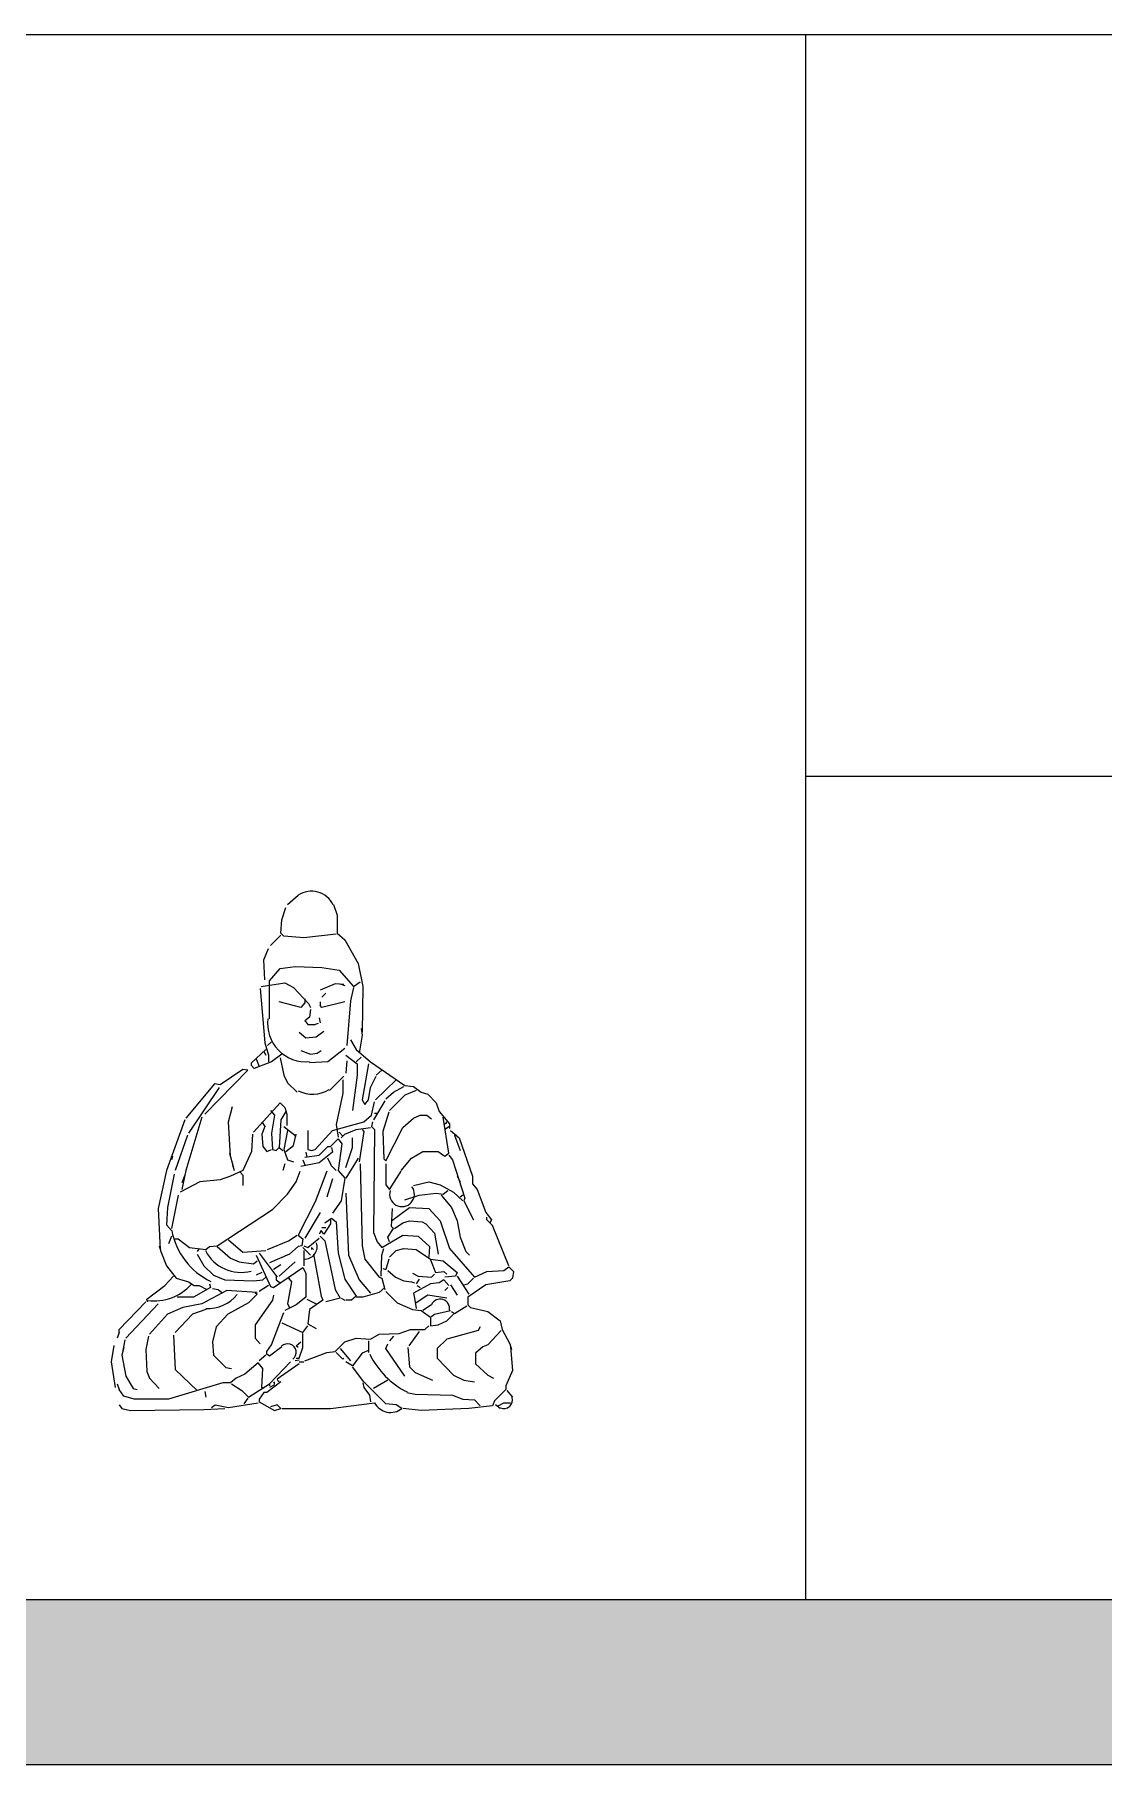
# Model space of a CAD drawing. Header units: millimetres. Extents: x -1413 to 9193, y 11663 to 17984.
# Drawn here: x 2965 to 4304, y 11663 to 13831 of the extents above; entities that cross this region are included whole.
import ezdxf

# ---------------------------------------------------------------- set-up
doc = ezdxf.new("R2010")
doc.units = ezdxf.units.MM
doc.layers.add('www.cad-blocks.net', color=7, linetype='Continuous')

# ---------------------------------------------------------------- blocks, each defined once
blk = doc.blocks.new('A$C12156515')
for p, q in [((213.7, 616.9), (218.5, 632.5)), ((220.9, 636.1), (234, 648)), ((278.2, 636.1), (283, 622.9)), ((212.5, 600.2), (213.7, 616.9)), ((283, 622.9), (283, 600.2)), ((212.5, 597.8), (199.4, 584.7)), ((216.1, 596.6), (212.5, 600.2)), ((241.2, 594.3), (216.1, 596.6)), ((281.8, 599), (241.2, 594.3)), ((283, 600.2), (292.6, 591.9)), ((292.6, 591.9), (309.3, 562)), ((191.1, 566.8), (197, 581.1)), ((192.2, 541.7), (191.1, 566.8)), ((198.2, 540.5), (211.4, 556)), ((211.4, 556), (230.5, 558.4)), ((230.5, 558.4), (263.9, 557.2)), ((263.9, 557.2), (285.4, 553.7)), ((285.4, 553.7), (303.3, 533.3)), ((309.3, 562), (315.3, 533.3)), ((186.3, 531), (192.2, 462.9)), ((187.5, 533.3), (217.3, 538.1)), ((198.2, 492.7), (198.2, 540.5)), ((217.3, 538.1), (228.1, 532.2)), ((228.1, 532.2), (247.2, 511.9)), ((280.6, 536.9), (261.5, 528.6)), ((268.7, 525), (263.9, 520.2)), ((291.4, 535.7), (280.6, 536.9)), ((286.6, 536.9), (292.6, 534.5)), ((303.3, 532.2), (299.7, 515.4)), ((303.3, 533.3), (311.7, 539.3)), ((315.3, 533.3), (314.1, 476)), ((237.6, 507.1), (210.2, 514.2)), ((242.4, 513), (237.6, 507.1)), ((242.4, 517.8), (242.4, 513)), ((247.2, 511.9), (249.6, 507.1)), ((249.6, 504.7), (248.4, 495.1)), ((261.5, 514.2), (261.5, 509.5)), ((263.9, 507.1), (261.5, 509.5)), ((292.6, 514.2), (263.9, 507.1)), ((299.7, 515.4), (295, 459.3)), ((248.4, 495.1), (242.4, 490.4)), ((242.4, 490.4), (243.6, 489.2)), ((243.6, 489.2), (246, 485.6)), ((246, 485.6), (255.5, 485.6)), ((259.1, 486.8), (255.5, 485.6)), ((256.7, 470.1), (266.3, 477.2)), ((260.3, 493.9), (261.5, 488)), ((312.9, 480.8), (314.1, 472.4)), ((192.2, 462.9), (197, 447.4)), ((200.6, 464.1), (195.8, 459.3)), ((235.2, 476), (243.6, 468.9)), ((243.6, 468.9), (256.7, 470.1)), ((292.6, 455.7), (271.1, 439)), ((299.7, 466.5), (306.9, 454.5)), ((314.1, 472.4), (310.5, 449.8)), ((175.5, 437.8), (193.4, 454.5)), ((175.5, 434.2), (175.5, 437.8)), ((179.1, 430.6), (175.5, 434.2)), ((200.6, 439), (179.1, 430.6)), ((181.5, 442.6), (185.1, 433)), ((191.1, 452.1), (193.4, 447.4)), ((197, 447.4), (197, 439)), ((213.7, 448.6), (200.6, 439)), ((211.4, 443.8), (216.1, 422.3)), ((237.6, 453.3), (249.6, 448.6)), ((271.1, 439), (248.4, 437.8)), ((249.6, 448.6), (257.9, 449.8)), ((257.9, 449.8), (262.7, 453.3)), ((293.8, 447.4), (308.1, 436.6)), ((295, 440.2), (293.8, 424.7)), ((306.9, 454.5), (324.8, 439)), ((312.9, 445), (306.9, 439)), ((308.1, 436.6), (308.1, 422.3)), ((322.4, 436.6), (314.1, 391.2)), ((324.8, 439), (367.8, 409.1)), ((117, 373.3), (170.8, 428.3)), ((164.8, 429.5), (136.1, 410.3)), ((170.8, 428.3), (164.8, 429.5)), ((216.1, 422.3), (220.9, 412.7)), ((220.9, 412.7), (232.9, 400.8)), ((273.5, 403.2), (291.4, 421.1)), ((290.2, 416.3), (290.2, 399.6)), ((308.1, 422.3), (302.1, 378.1)), ((324.8, 406.8), (332, 421.1)), ((357.1, 416.3), (330.8, 391.2)), ((339.1, 428.3), (332, 422.3)), ((129, 411.5), (93.1, 368.5)), ((134.9, 406.8), (96.7, 349.4)), ((136.1, 410.3), (129, 411.5)), ((290.2, 399.6), (281.8, 360.2)), ((314.1, 391.2), (317.6, 385.3)), ((317.6, 385.3), (322.4, 391.2)), ((322.4, 391.2), (324.8, 406.8)), ((343.9, 392.4), (353.5, 400.8)), ((367.8, 397.2), (348.7, 378.1)), ((353.5, 400.8), (366.6, 408)), ((367.8, 409.1), (378.5, 408)), ((382.1, 403.2), (367.8, 397.2)), ((378.5, 408), (388.1, 400.8)), ((388.1, 400.8), (396.5, 398.4)), ((396.5, 398.4), (407.2, 387.7)), ((113.4, 369.7), (93.1, 302.9)), ((146.9, 363.8), (151.6, 382.9)), ((177.9, 350.6), (211.4, 387.7)), ((199.4, 378.1), (204.2, 372.1)), ((204.2, 372.1), (200.6, 349.4)), ((211.4, 387.7), (217.3, 381.7)), ((218.5, 376.9), (212.5, 366.2)), ((217.3, 381.7), (219.7, 373.3)), ((219.7, 373.3), (219.7, 359)), ((316.4, 363.8), (326, 372.1)), ((326, 372.1), (329.6, 388.8)), ((342.7, 390), (328.4, 366.2)), ((329.6, 374.5), (333.2, 374.5)), ((347.5, 375.7), (340.3, 351.8)), ((378.5, 368.5), (386.9, 372.1)), ((386.9, 372.1), (395.3, 372.1)), ((395.3, 372.1), (401.2, 367.4)), ((407.2, 387.7), (410.8, 376.9)), ((410.8, 376.9), (423.9, 361.4)), ((422.7, 324.4), (415.6, 369.7)), ((91.9, 366.2), (69.2, 302.9)), ((95.5, 347), (80, 302.9)), ((149.3, 320.8), (146.9, 363.8)), ((176.7, 348.2), (175.5, 326.7)), ((188.7, 363.8), (192.2, 357.8)), ((192.2, 357.8), (188.7, 348.2)), ((188.7, 348.2), (189.9, 332.7)), ((200.6, 349.4), (201.8, 329.1)), ((212.5, 366.2), (210.2, 331.5)), ((216.1, 357.8), (231.7, 345.9)), ((220.9, 353), (216.1, 329.1)), ((228.1, 333.9), (231.7, 348.2)), ((246, 353), (246, 329.1)), ((255.5, 329.1), (277, 353)), ((277, 353), (316.4, 363.8)), ((281.8, 360.2), (284.2, 344.7)), ((285.4, 350.6), (290.2, 345.9)), ((287.8, 343.5), (292.6, 348.2)), ((292.6, 348.2), (306.9, 354.2)), ((306.9, 354.2), (324.8, 356.6)), ((316.4, 351.8), (310.5, 313.6)), ((314.1, 354.2), (316.4, 351.8)), ((327.2, 363.8), (326, 357.8)), ((326, 357.8), (329.6, 354.2)), ((329.6, 354.2), (328.4, 225.2)), ((340.3, 351.8), (341.5, 317.2)), ((343.9, 314.8), (365.4, 356.6)), ((365.4, 356.6), (378.5, 368.5)), ((418, 361.4), (420.3, 362.6)), ((423.9, 357.8), (418, 354.2)), ((420.3, 362.6), (419.2, 363.8)), ((423.9, 361.4), (423.9, 355.4)), ((425.1, 353), (435.9, 343.5)), ((432.3, 347), (429.9, 347)), ((429.9, 347), (437.1, 327.9)), ((175.5, 326.7), (164.8, 302.9)), ((189.9, 332.7), (194.6, 326.7)), ((194.6, 326.7), (200.6, 329.1)), ((201.8, 329.1), (206.6, 327.9)), ((206.6, 327.9), (210.2, 331.5)), ((210.2, 331.5), (214.9, 327.9)), ((216.1, 329.1), (220.9, 316)), ((218.5, 326.7), (228.1, 333.9)), ((243.6, 325.6), (244.8, 319.6)), ((246, 329.1), (250.8, 327.9)), ((250.8, 327.9), (255.5, 329.1)), ((260.3, 322), (271.1, 332.7)), ((277, 325.6), (260.3, 312.4)), ((271.1, 332.7), (274.6, 332.7)), ((274.6, 332.7), (284.2, 342.3)), ((275.8, 331.5), (277, 325.6)), ((284.2, 342.3), (289, 336.3)), ((289, 336.3), (284.2, 302.9)), ((293.8, 306.4), (302.1, 331.5)), ((302.1, 331.5), (302.1, 343.5)), ((376.2, 318.4), (390.5, 326.7)), ((390.5, 326.7), (409.6, 326.7)), ((409.6, 326.7), (418, 320.8)), ((435.9, 343.5), (452.6, 295.7)), ((76.4, 320.8), (75.2, 316)), ((148.1, 324.4), (152.8, 307.6)), ((151.6, 310), (154, 302.9)), ((217.3, 311.2), (214.9, 302.9)), ((220.9, 316), (228.1, 313.6)), ((260.3, 312.4), (237.6, 307.6)), ((240, 316), (242.4, 310)), ((242.4, 319.6), (260.3, 322)), ((275.8, 308.8), (271.1, 318.4)), ((281.8, 302.9), (275.8, 308.8)), ((309.3, 318.4), (293.8, 293.3)), ((311.7, 311.2), (314.1, 208.5)), ((341.5, 317.2), (343.9, 314.8)), ((343.9, 311.2), (343.9, 284.9)), ((363, 302.9), (376.2, 318.4)), ((418, 320.8), (422.7, 324.4)), ((422.7, 322), (427.5, 316)), ((427.5, 316), (443, 268.2)), ((69.2, 302.9), (58.5, 255.1)), ((78.8, 298.1), (70.4, 256.3)), ((111, 288.5), (86, 275.4)), ((93.1, 302.9), (88.3, 279)), ((91.9, 296.9), (88.3, 287.3)), ((136.1, 290.9), (111, 288.5)), ((149.3, 295.7), (136.1, 290.9)), ((164.8, 302.9), (149.3, 295.7)), ((161.2, 300.5), (164.8, 296.9)), ((164.8, 296.9), (164.8, 283.8)), ((220.9, 273), (231.7, 288.5)), ((231.7, 288.5), (236.4, 301.7)), ((269.9, 301.7), (255.5, 263.5)), ((277, 292.1), (269.9, 269.4)), ((284.2, 302.9), (292.6, 293.3)), ((292.6, 293.3), (287.8, 264.6)), ((343.9, 284.9), (348.7, 279)), ((348.7, 279), (363, 301.7)), ((378.5, 283.8), (397.7, 288.5)), ((397.7, 288.5), (412, 284.9)), ((412, 284.9), (428.7, 275.4)), ((433.5, 295.7), (437.1, 288.5)), ((452.6, 295.7), (452.6, 286.1)), ((452.6, 286.1), (458.6, 279)), ((83.6, 271.8), (75.2, 230)), ((201.8, 253.9), (220.9, 273)), ((255.5, 263.5), (234, 221.7)), ((287.8, 264.6), (277, 249.1)), ((293.8, 274.2), (297.3, 196.6)), ((367.8, 265.8), (385.7, 271.8)), ((385.7, 271.8), (407.2, 274.2)), ((407.2, 274.2), (415.6, 273)), ((413.2, 271.8), (426.3, 256.3)), ((415.6, 273), (421.5, 277.8)), ((428.7, 275.4), (440.6, 264.6)), ((440.6, 271.8), (437.1, 269.4)), ((443, 268.2), (441.8, 264.6)), ((441.8, 264.6), (453.8, 240.8)), ((458.6, 279), (469.3, 250.3)), ((58.5, 255.1), (60.9, 203.7)), ((70.4, 256.3), (69.2, 234.8)), ((132.5, 208.5), (201.8, 253.9)), ((261.5, 250.3), (242.4, 218.1)), ((267.5, 237.2), (275.8, 243.1)), ((274.6, 240.8), (274.6, 236)), ((275.8, 243.1), (281.8, 238.4)), ((351.1, 239.6), (373.8, 256.3)), ((351.1, 232.4), (352.3, 255.1)), ((365.4, 237.2), (373.8, 239.6)), ((373.8, 256.3), (397.7, 255.1)), ((373.8, 239.6), (389.3, 238.4)), ((397.7, 255.1), (412, 239.6)), ((412, 239.6), (423.9, 204.9)), ((426.3, 256.3), (433.5, 239.6)), ((433.5, 239.6), (437.1, 219.3)), ((469.3, 250.3), (476.5, 240.8)), ((470.5, 240.8), (470.5, 244.3)), ((477.7, 233.6), (470.5, 240.8)), ((476.5, 240.8), (474.1, 237.2)), ((69.2, 234.8), (75.2, 227.6)), ((75.2, 220.5), (71.6, 210.9)), ((80, 216.9), (83.6, 216.9)), ((83.6, 216.9), (97.9, 206.1)), ((222.1, 214.5), (232.9, 221.7)), ((234, 221.7), (240, 216.9)), ((240, 216.9), (238.8, 208.5)), ((246, 206.1), (260.3, 218.1)), ((262.7, 227.6), (260.3, 222.8)), ((261.5, 220.5), (267.5, 214.5)), ((266.3, 222.8), (262.7, 227.6)), ((263.9, 231.2), (268.7, 231.2)), ((274.6, 236), (266.3, 222.8)), ((281.8, 238.4), (284.2, 199)), ((328.4, 225.2), (333.2, 213.3)), ((339.1, 206.1), (365.4, 221.7)), ((346.3, 219.3), (353.5, 230)), ((348.7, 213.3), (346.3, 219.3)), ((353.5, 230), (351.1, 232.4)), ((354.7, 230), (365.4, 237.2)), ((365.4, 221.7), (384.5, 220.5)), ((384.5, 220.5), (398.8, 207.3)), ((389.3, 238.4), (394.1, 236)), ((394.1, 236), (404.8, 224)), ((404.8, 224), (409.6, 197.8)), ((437.1, 219.3), (444.2, 201.4)), ((498, 183.4), (477.7, 233.6)), ((59.7, 208.5), (62.1, 201.4)), ((62.1, 201.4), (69.2, 183.4)), ((97.9, 206.1), (118.2, 203.7)), ((109.8, 204.9), (107.5, 201.4)), ((107.5, 197.8), (115.8, 183.4)), ((118.2, 203.7), (123, 207.3)), ((123, 207.3), (132.5, 208.5)), ((132.5, 207.3), (149.3, 193)), ((146.9, 215.7), (164.8, 200.2)), ((164.8, 200.2), (193.4, 202.5)), ((181.5, 196.6), (199.4, 157.2)), ((185.1, 199), (207.8, 169.1)), ((195.8, 203.7), (222.1, 214.5)), ((223.3, 197.8), (198.2, 187)), ((234, 207.3), (223.3, 197.8)), ((238.8, 208.5), (234, 207.3)), ((240, 206.1), (249.6, 196.6)), ((241.2, 208.5), (246, 206.1)), ((241.2, 202.5), (241.2, 183.4)), ((253.2, 203.7), (250.8, 206.1)), ((250.8, 206.1), (250.8, 203.7)), ((253.2, 197.8), (262.7, 145.2)), ((267.5, 214.5), (280.6, 153.6)), ((284.2, 199), (292.6, 166.7)), ((297.3, 196.6), (310.5, 165.5)), ((314.1, 208.5), (317.6, 191.8)), ((333.2, 213.3), (339.1, 206.1)), ((337.9, 170.3), (339.1, 196.6)), ((339.1, 196.6), (341.5, 204.9)), ((348.7, 194.2), (357.1, 202.5)), ((357.1, 202.5), (366.6, 204.9)), ((366.6, 204.9), (382.1, 203.7)), ((382.1, 203.7), (400, 191.8)), ((398.8, 207.3), (397.7, 194.2)), ((423.9, 204.9), (455, 169.1)), ((444.2, 201.4), (449, 196.6)), ((69.2, 183.4), (81.2, 167.9)), ((115.8, 183.4), (127.8, 171.5)), ((149.3, 193), (160, 188.2)), ((160, 188.2), (177.9, 185.8)), ((177.9, 185.8), (182.7, 189.4)), ((188.7, 175.1), (181.5, 171.5)), ((212.5, 184.6), (203, 178.7)), ((203, 156), (240, 181)), ((230.5, 188.2), (210.2, 170.3)), ((240, 181), (243.6, 173.9)), ((243.6, 173.9), (243.6, 144)), ((317.6, 191.8), (335.6, 169.1)), ((340.3, 179.9), (343.9, 178.7)), ((347.5, 191.8), (343.9, 178.7)), ((346.3, 177.5), (355.9, 169.1)), ((377.4, 173.9), (384.5, 170.3)), ((400, 191.8), (415.6, 189.4)), ((400, 190.6), (406, 175.1)), ((406, 175.1), (416.8, 176.3)), ((415.6, 189.4), (433.5, 175.1)), ((416.8, 176.3), (420.3, 172.7)), ((433.5, 175.1), (431.1, 170.3)), ((455, 169.1), (470.5, 176.3)), ((470.5, 176.3), (492, 177.5)), ((492, 177.5), (498, 182.2)), ((498, 182.2), (503.9, 176.3)), ((503.9, 176.3), (502.7, 167.9)), ((44.2, 141.6), (66.9, 158.4)), ((66.9, 158.4), (77.6, 170.3)), ((81.2, 167.9), (96.7, 163.1)), ((96.7, 163.1), (103.9, 158.4)), ((124.2, 156), (102.7, 144)), ((103.9, 158.4), (109.8, 158.4)), ((109.8, 158.4), (119.4, 153.6)), ((144.5, 152.4), (113.4, 135.7)), ((123, 160.7), (124.2, 156)), ((126.6, 154.8), (133.7, 153.6)), ((127.8, 171.5), (142.1, 165.5)), ((133.7, 153.6), (138.5, 150)), ((142.1, 165.5), (177.9, 164.3)), ((182.7, 150), (144.5, 152.4)), ((177.9, 164.3), (189.9, 165.5)), ((197, 158.4), (185.1, 151.2)), ((189.9, 165.5), (193.4, 169.1)), ((199.4, 157.2), (203, 156)), ((206.6, 171.5), (206.6, 165.5)), ((206.6, 165.5), (211.4, 161.9)), ((225.7, 163.1), (220.9, 135.7)), ((222.1, 167.9), (225.7, 163.1)), ((280.6, 153.6), (286.6, 142.8)), ((292.6, 166.7), (306.9, 145.2)), ((310.5, 165.5), (324.8, 148.8)), ((335.6, 169.1), (339.1, 167.9)), ((342.7, 156), (335.6, 150)), ((339.1, 167.9), (342.7, 153.6)), ((355.9, 169.1), (366.6, 164.3)), ((366.6, 164.3), (376.2, 163.1)), ((376.2, 163.1), (379.7, 161.9)), ((400, 160.7), (378.5, 148.8)), ((385.7, 166.7), (382.1, 160.7)), ((383.3, 158.4), (386.9, 156)), ((384.5, 170.3), (401.2, 169.1)), ((410.8, 161.9), (400, 160.7)), ((401.2, 169.1), (404.8, 172.7)), ((416.8, 165.5), (410.8, 161.9)), ((422.7, 158.4), (416.8, 165.5)), ((431.1, 170.3), (418, 169.1)), ((421.5, 156), (418, 152.4)), ((425.1, 159.6), (433.5, 146.4)), ((433.5, 170.3), (447.8, 147.6)), ((441.8, 159.6), (446.6, 160.7)), ((446.6, 160.7), (453.8, 167.9)), ((469.3, 159.6), (446.6, 144)), ((499.2, 164.3), (469.3, 159.6)), ((502.7, 167.9), (499.2, 164.3)), ((9.5, 103.4), (43, 138.1)), ((58.5, 135.7), (17.9, 92.7)), ((45.4, 138.1), (44.2, 141.6)), ((89.5, 130.9), (70.4, 122.5)), ((102.7, 144), (82.4, 144)), ((113.4, 135.7), (89.5, 130.9)), ((171.9, 136.9), (145.7, 122.5)), ((182.7, 147.6), (171.9, 136.9)), ((180.3, 150), (182.7, 147.6)), ((201.8, 140.4), (180.3, 109.4)), ((203, 146.4), (201.8, 140.4)), ((231.7, 134.5), (217.3, 127.3)), ((220.9, 135.7), (223.3, 130.9)), ((243.6, 144), (231.7, 134.5)), ((244.8, 141.6), (256.7, 135.7)), ((265.1, 140.4), (248.4, 128.5)), ((262.7, 145.2), (265.1, 140.4)), ((286.6, 142.8), (268.7, 138.1)), ((287.8, 142.8), (292.6, 140.4)), ((300.9, 140.4), (293.8, 140.4)), ((306.9, 145.2), (300.9, 140.4)), ((315.3, 144), (306.9, 144)), ((335.6, 150), (315.3, 144)), ((343.9, 151.2), (358.2, 136.9)), ((358.2, 136.9), (377.4, 128.5)), ((378.5, 148.8), (379.7, 142.8)), ((379.7, 142.8), (382.1, 129.7)), ((396.5, 146.4), (382.1, 136.9)), ((401.2, 134.5), (390.5, 127.3)), ((420.3, 142.8), (396.5, 146.4)), ((429.9, 123.7), (445.4, 133.3)), ((446.6, 144), (446.6, 134.5)), ((446.6, 134.5), (450.2, 130.9)), ((450.2, 130.9), (471.7, 126.1)), ((70.4, 122.5), (47.7, 97.5)), ((101.5, 122.5), (80, 99.8)), ((118.2, 128.5), (101.5, 122.5)), ((145.7, 122.5), (131.3, 107)), ((180.3, 109.4), (180.3, 92.7)), ((200.6, 84.3), (216.1, 124.9)), ((213.7, 111.8), (240, 99.8)), ((248.4, 128.5), (246, 110.6)), ((246, 110.6), (256.7, 104.6)), ((377.4, 128.5), (388.1, 127.3)), ((388.1, 127.3), (400, 118.9)), ((400, 118.9), (404.8, 122.5)), ((400, 117.8), (400, 108.2)), ((400, 108.2), (409.6, 109.4)), ((404.8, 122.5), (425.1, 127.3)), ((409.6, 109.4), (420.3, 114.2)), ((420.3, 114.2), (428.7, 122.5)), ((426.3, 126.1), (429.9, 123.7)), ((471.7, 126.1), (487.2, 114.2)), ((487.2, 114.2), (489.6, 103.4)), ((9.5, 99.8), (7.1, 92.7)), ((9.5, 99.8), (9.5, 103.4)), ((16.7, 90.3), (14.3, 77.2)), ((46.6, 95.1), (43, 78.3)), ((77.6, 96.3), (80, 53.3)), ((131.3, 107), (126.6, 87.9)), ((126.6, 87.9), (127.8, 71.2)), ((180.3, 92.7), (186.3, 85.5)), ((231.7, 83.1), (237.6, 87.9)), ((240, 99.8), (246, 108.2)), ((240, 80.7), (240, 98.6)), ((280.6, 76), (292.6, 87.9)), ((292.6, 87.9), (306.9, 92.7)), ((306.9, 92.7), (324.8, 91.5)), ((322.4, 89.1), (322.4, 74.8)), ((324.8, 91.5), (335.6, 97.5)), ((335.6, 97.5), (360.6, 98.6)), ((353.5, 95.1), (348.7, 89.1)), ((360.6, 98.6), (375, 103.4)), ((385.7, 101), (372.6, 83.1)), ((375, 103.4), (392.9, 103.4)), ((392.9, 103.4), (397.7, 108.2)), ((420.3, 91.5), (408.4, 79.5)), ((459.8, 102.2), (420.3, 91.5)), ((462.1, 107), (459.8, 102.2)), ((488.4, 102.2), (471.7, 84.3)), ((489.6, 103.4), (499.2, 85.5)), ((0, 63), (3.4, 83.3)), ((15.5, 80.7), (13.1, 71.2)), ((13.1, 71.2), (17.9, 44.9)), ((43, 78.3), (44.2, 50.9)), ((127.8, 71.2), (143.3, 55.7)), ((193.4, 71.2), (185.1, 64)), ((194.6, 76), (200.6, 84.3)), ((194.6, 72.4), (194.6, 76)), ((198.2, 70), (194.6, 72.4)), ((213.7, 81.9), (198.2, 70)), ((235.2, 65.2), (230.5, 64)), ((234, 80.7), (231.7, 83.1)), ((231.7, 67.6), (235.2, 67.6)), ((235.2, 67.6), (240, 80.7)), ((242.4, 64), (269.9, 74.8)), ((269.9, 74.8), (280.6, 76)), ((290.2, 66.4), (281.8, 74.8)), ((286.6, 79.5), (299.7, 64)), ((291.4, 67.6), (290.2, 66.4)), ((314.1, 73.6), (302.1, 58)), ((322.4, 77.2), (314.1, 73.6)), ((343.9, 79.5), (346.3, 85.5)), ((367.8, 44.9), (343.9, 79.5)), ((371.4, 80.7), (373.8, 56.8)), ((408.4, 79.5), (408.4, 67.6)), ((408.4, 67.6), (428.7, 46.1)), ((465.7, 81.9), (456.2, 73.6)), ((456.2, 73.6), (456.2, 60.4)), ((471.7, 84.3), (465.7, 81.9)), ((499.2, 85.5), (501.6, 78.3)), ((500.4, 81.9), (502.7, 52.1)), ((5.1, 30.8), (0, 63)), ((17.9, 44.9), (27.4, 29.4)), ((44.2, 50.9), (47.7, 42.5)), ((80, 53.3), (107.5, 27)), ((143.3, 55.7), (150.4, 54.5)), ((167.2, 47.3), (156.4, 42.5)), ((183.9, 61.6), (167.2, 47.3)), ((189.9, 54.5), (183.9, 61.6)), ((188.7, 30.6), (189.9, 54.5)), ((198.2, 35.4), (224.5, 62.8)), ((235.2, 60.4), (207.8, 41.3)), ((235.2, 62.8), (241.2, 62.8)), ((302.1, 58), (293.8, 62.8)), ((316.4, 37.7), (302.1, 56.8)), ((373.8, 56.8), (380.9, 49.7)), ((380.9, 49.7), (402.4, 40.1)), ((428.7, 46.1), (441.8, 40.1)), ((456.2, 60.4), (471.7, 46.1)), ((471.7, 46.1), (478.9, 42.5)), ((502.7, 52.1), (494.4, 33)), ((7.1, 35.4), (9.5, 28.2)), ((15.5, 19.8), (9.5, 28.2)), ((27.4, 29.4), (32.2, 28.2)), ((47.7, 42.5), (59.7, 29.4)), ((139.7, 36.5), (71.6, 16.2)), ((117, 25.8), (118.2, 18.6)), ((149.3, 36.5), (139.7, 36.5)), ((156.4, 42.5), (149.3, 36.5)), ((150.4, 35.4), (163.6, 27)), ((163.6, 27), (171.9, 18.6)), ((171.9, 18.6), (198.2, 35.4)), ((191.1, 24.6), (185.1, 16.2)), ((191.1, 29.4), (188.7, 30.6)), ((194.6, 24.6), (191.1, 24.6)), ((212.5, 37.7), (194.6, 24.6)), ((198.2, 35.4), (198.2, 33)), ((204.2, 34.2), (198.2, 30.6)), ((203, 37.7), (204.2, 35.4)), ((204.2, 35.4), (204.2, 37.7)), ((207.8, 41.3), (209, 38.9)), ((209, 38.9), (210.2, 38.9)), ((315.3, 36.5), (316.4, 30.6)), ((343.9, 10.3), (316.4, 37.7)), ((316.4, 30.6), (323.6, 21)), ((346.3, 40.1), (328.4, 29.4)), ((370.2, 24.6), (380.9, 22.2)), ((380.9, 22.2), (427.5, 21)), ((441.8, 40.1), (455, 37.7)), ((494.4, 28.2), (480.1, 13.9)), ((494.4, 33), (494.4, 28.2)), ((495.6, 27), (502.7, 18.6)), ((9.5, 9.1), (13.1, 4.3)), ((13.1, 4.3), (23.9, 1.9)), ((28.6, 16.2), (15.5, 19.8)), ((23.9, 1.9), (115.8, 3.1)), ((71.6, 16.2), (28.6, 16.2)), ((115.8, 3.1), (142.1, 4.3)), ((125.4, 5.5), (130.1, 9.1)), ((130.1, 9.1), (146.9, 5.5)), ((146.9, 5.5), (183.9, 11.5)), ((170.8, 17.4), (166, 10.3)), ((185.1, 16.2), (185.1, 12.7)), ((185.1, 12.7), (204.2, 1.9)), ((207.8, 9.1), (199.4, 6.7)), ((204.2, 1.9), (212.5, 4.3)), ((212.5, 4.3), (207.8, 9.1)), ((213.7, 4.3), (274.6, 4.3)), ((274.6, 4.3), (329.6, 11.5)), ((323.6, 21), (324.8, 12.7)), ((357.1, 9.1), (343.9, 10.3)), ((364.2, 4.3), (357.1, 9.1)), ((388.1, 1.9), (365.4, 4.3)), ((447.8, 4.3), (388.1, 1.9)), ((427.5, 21), (440.6, 16.2)), ((440.6, 16.2), (455, 15.1)), ((477.7, 7.9), (447.8, 4.3)), ((455, 15.1), (462.1, 7.9)), ((480.1, 13.9), (477.7, 7.9)), ((487.2, 4.3), (481.3, 9.1)), ((484.8, 7.9), (492, 11.5)), ((492, 11.5), (500.4, 11.5))]:
    blk.add_line(p, q)
for centre, radius, start, end in [((250.8, 622.9), 29.9, 25.56, 123.6901), ((243.6, 486.8), 47.8, 172.5041, 275.5722), ((252, 437.8), 39.4, 242.7004, 301.8274), ((364.2, 273), 15.5, 162.8973, 36.8699), ((163.6, 244.3), 89.6, 190.7131, 244.0935), ((162.4, 225.2), 50.2, 207.1811, 284.9314), ((242.4, 207.3), 15.5, 265.6013, 18.4349), ((53.7, 201.4), 62.1, 262.4762, 318.0128), ((120.6, 177.5), 47.8, 267.2073, 320.9061), ((412, 129.7), 11.9, 349.6952, 156.0375), ((220.9, 74.8), 10.7, 306.8699, 135), ((418, 118.9), 105.1, 206.2742, 243.1456), ((349.9, 22.2), 22.7, 207.8973, 308.6598), ((492, 15.1), 10.7, 246.0375, 18.4349)]:
    blk.add_arc(centre, radius, start, end)
blk = doc.blocks.new('FORMAT')
at = {"layer": 'www.cad-blocks.net', "true_color": 0x546d8e}
h = blk.add_hatch(color=155, dxfattribs=at)
h.set_gradient(color1=(68, 68, 68), color2=(84, 109, 142), tint=1)
h.paths.add_polyline_path([(-220, 11869.8), (-220, 11663.1), (9193.5, 11663.1), (9193.5, 11869.8)])
at = {"layer": 'www.cad-blocks.net', "color": 155, "true_color": 0x546d8e}
for p, q in [((-220, 13831.2), (9176.1, 13831.2)), ((3931.4, 11869.8), (3931.4, 13831.2)), ((3931.4, 12901.5), (9176.1, 12901.5)), ((-220, 11869.8), (9193.5, 11869.8)), ((-220, 11663.1), (9193.5, 11663.1))]:
    blk.add_line(p, q, dxfattribs=at)

msp = doc.modelspace()

# ---------------------------------------------------------------- block references
msp.add_blockref('A$C12156515', (3060.9, 12104.7))
at = {"layer": 'www.cad-blocks.net'}
msp.add_blockref('FORMAT', (0, 0), dxfattribs=at)

doc.saveas('drawing.dxf')
